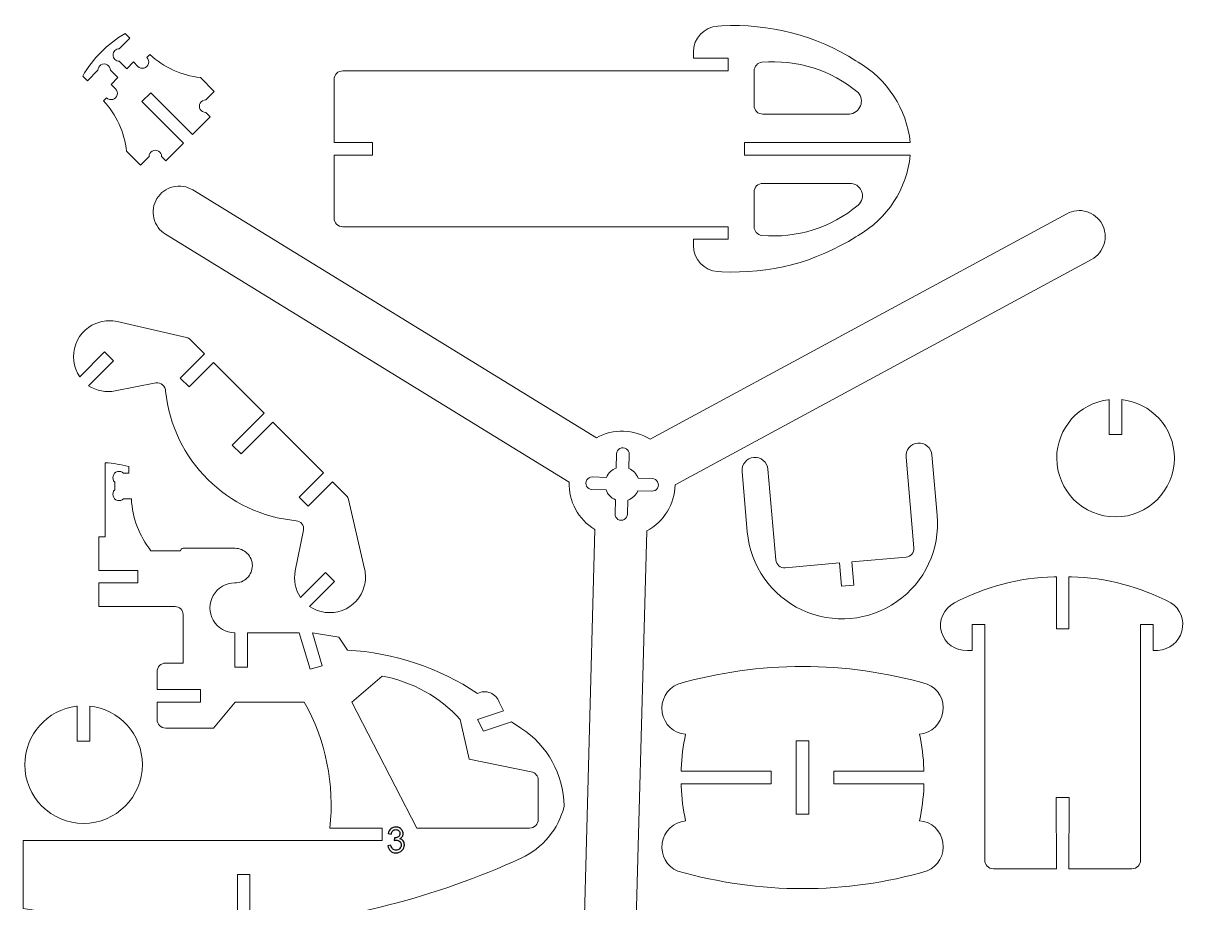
# Model space of a CAD drawing. Header units: centimetres. Extents: x -14 to 14, y -17.8 to 17.8.
# Drawn here: x -13.95 to 13.99, y -3.38 to 17.78 of the extents above; entities that cross this region are included whole.
import ezdxf

# ---------------------------------------------------------------- set-up
doc = ezdxf.new("R2010")
doc.units = ezdxf.units.CM
doc.header["$MEASUREMENT"] = 0
doc.layers.add('EXT', color=7, linetype='Continuous')
doc.layers.add('INT', color=7, linetype='Continuous')

msp = doc.modelspace()

# ---------------------------------------------------------------- linework, layer by layer
at = {"layer": 'EXT', "color": 250, "lineweight": 9}
for points, knots in [([(-6.47163, 14.61103), (-6.47163, 14.61103), (-6.47164, 13.09462), (-6.47164, 13.09462), (-6.47164, 13.09462), (-6.47157, 12.97942), (-6.37838, 12.88609), (-6.26318, 12.88617), (-6.26318, 12.88617), (-6.26318, 12.88617), (3.00672, 12.88616), (3.00672, 12.88616), (3.00672, 12.88616), (3.00672, 12.88616), (3.00671, 12.58376), (3.00671, 12.58376), (3.00671, 12.58376), (3.00671, 12.58376), (2.17292, 12.58376), (2.17292, 12.58376), (2.17292, 12.58376), (2.17292, 12.58376), (2.17292, 12.43455), (2.17292, 12.43455), (2.17292, 12.43455), (2.1731, 12.10283), (2.43142, 11.82895), (2.7626, 11.81022), (2.7626, 11.81022), (2.7626, 11.81022), (2.85505, 11.80493), (2.85505, 11.80493), (2.85505, 11.80493), (3.99298, 11.73998), (5.12194, 12.03391), (6.08349, 12.6459), (6.08349, 12.6459), (6.08349, 12.6459), (6.13349, 12.67772), (6.13349, 12.67772), (6.13349, 12.67772), (6.84142, 13.0804), (7.30999, 13.80058), (7.39056, 14.61103), (7.39056, 14.61103), (7.39056, 14.61103), (3.40052, 14.61103), (3.40052, 14.61103), (3.40052, 14.61103), (3.40052, 14.61103), (3.40052, 14.91343), (3.40052, 14.91343), (3.40052, 14.91343), (3.40052, 14.91343), (7.39097, 14.91343), (7.39097, 14.91343), (7.39097, 14.91343), (7.30454, 15.72199), (6.83771, 16.44016), (6.13349, 16.84675), (6.13349, 16.84675), (6.13349, 16.84675), (6.08348, 16.87856), (6.08348, 16.87856), (6.08348, 16.87856), (5.12186, 17.49042), (3.99297, 17.78463), (2.85506, 17.71953), (2.85506, 17.71953), (2.85506, 17.71953), (2.7626, 17.71424), (2.7626, 17.71424), (2.7626, 17.71424), (2.43144, 17.69514), (2.17274, 17.42163), (2.17292, 17.08992), (2.17292, 17.08992), (2.17292, 17.08992), (2.17291, 16.9407), (2.17291, 16.9407), (2.17291, 16.9407), (2.17291, 16.9407), (3.00672, 16.9407), (3.00672, 16.9407), (3.00672, 16.9407), (3.00672, 16.9407), (3.00671, 16.6383), (3.00671, 16.6383), (3.00671, 16.6383), (3.00671, 16.6383), (-6.26319, 16.6383), (-6.26319, 16.6383), (-6.26319, 16.6383), (-6.31851, 16.63826), (-6.37155, 16.61625), (-6.41065, 16.57711), (-6.41065, 16.57711), (-6.44974, 16.53797), (-6.47168, 16.48516), (-6.47164, 16.42984), (-6.47164, 16.42984), (-6.47164, 16.42984), (-6.47163, 14.91343), (-6.47163, 14.91343), (-6.47163, 14.91343), (-6.47163, 14.91343), (-5.55105, 14.91343), (-5.55105, 14.91343), (-5.55105, 14.91343), (-5.55105, 14.91343), (-5.55105, 14.61103), (-5.55105, 14.61103), (-5.55105, 14.61103), (-5.55105, 14.61103), (-6.47163, 14.61103), (-6.47163, 14.61103)], [0, 0, 0, 0, 0.03448276, 0.03448276, 0.03448276, 0.03448276, 0.06896552, 0.06896552, 0.06896552, 0.06896552, 0.10344828, 0.10344828, 0.10344828, 0.10344828, 0.13793103, 0.13793103, 0.13793103, 0.13793103, 0.17241379, 0.17241379, 0.17241379, 0.17241379, 0.20689655, 0.20689655, 0.20689655, 0.20689655, 0.24137931, 0.24137931, 0.24137931, 0.24137931, 0.27586207, 0.27586207, 0.27586207, 0.27586207, 0.31034483, 0.31034483, 0.31034483, 0.31034483, 0.34482759, 0.34482759, 0.34482759, 0.34482759, 0.37931034, 0.37931034, 0.37931034, 0.37931034, 0.4137931, 0.4137931, 0.4137931, 0.4137931, 0.44827586, 0.44827586, 0.44827586, 0.44827586, 0.48275862, 0.48275862, 0.48275862, 0.48275862, 0.51724138, 0.51724138, 0.51724138, 0.51724138, 0.55172414, 0.55172414, 0.55172414, 0.55172414, 0.5862069, 0.5862069, 0.5862069, 0.5862069, 0.62068966, 0.62068966, 0.62068966, 0.62068966, 0.65517241, 0.65517241, 0.65517241, 0.65517241, 0.68965517, 0.68965517, 0.68965517, 0.68965517, 0.72413793, 0.72413793, 0.72413793, 0.72413793, 0.75862069, 0.75862069, 0.75862069, 0.75862069, 0.79310345, 0.79310345, 0.79310345, 0.79310345, 0.82758621, 0.82758621, 0.82758621, 0.82758621, 0.86206897, 0.86206897, 0.86206897, 0.86206897, 0.89655172, 0.89655172, 0.89655172, 0.89655172, 0.93103448, 0.93103448, 0.93103448, 0.93103448, 0.96551724, 0.96551724, 0.96551724, 0.96551724, 1, 1, 1, 1]), ([(-11.13015, 14.37039), (-11.13015, 14.37039), (-10.9252, 14.57533), (-10.9252, 14.57533), (-10.9252, 14.57533), (-10.9252, 14.62935), (-10.89638, 14.67926), (-10.8496, 14.70627), (-10.8496, 14.70627), (-10.80282, 14.73328), (-10.74518, 14.73328), (-10.6984, 14.70627), (-10.6984, 14.70627), (-10.65162, 14.67926), (-10.6228, 14.62935), (-10.6228, 14.57533), (-10.6228, 14.57533), (-10.6228, 14.57533), (-10.51804, 14.47058), (-10.51804, 14.47058), (-10.51804, 14.47058), (-10.51804, 14.47058), (-10.09432, 14.89429), (-10.09432, 14.89429), (-10.09432, 14.89429), (-10.09432, 14.89429), (-11.09902, 15.89899), (-11.09902, 15.89899), (-11.09902, 15.89899), (-11.09902, 15.89899), (-10.88519, 16.11282), (-10.88519, 16.11282), (-10.88519, 16.11282), (-10.88519, 16.11282), (-9.8805, 15.10812), (-9.8805, 15.10812), (-9.8805, 15.10812), (-9.8805, 15.10812), (-9.45678, 15.53184), (-9.45678, 15.53184), (-9.45678, 15.53184), (-9.45678, 15.53184), (-9.56153, 15.63659), (-9.56153, 15.63659), (-9.56153, 15.63659), (-9.61556, 15.63659), (-9.66547, 15.66541), (-9.69248, 15.71219), (-9.69248, 15.71219), (-9.71949, 15.75898), (-9.71949, 15.81661), (-9.69248, 15.86339), (-9.69248, 15.86339), (-9.66547, 15.91018), (-9.61556, 15.93899), (-9.56153, 15.93899), (-9.56153, 15.93899), (-9.56153, 15.93899), (-9.35659, 16.14394), (-9.35659, 16.14394), (-9.35659, 16.14394), (-9.35659, 16.14394), (-9.69022, 16.47757), (-9.69022, 16.47757), (-9.69022, 16.47757), (-10.14337, 16.52986), (-10.56886, 16.72332), (-10.90626, 17.03032), (-10.90626, 17.03032), (-10.90626, 17.03032), (-10.97746, 16.95911), (-10.97746, 16.95911), (-10.97746, 16.95911), (-10.93926, 16.92091), (-10.92434, 16.86524), (-10.93832, 16.81306), (-10.93832, 16.81306), (-10.9523, 16.76088), (-10.99306, 16.72013), (-11.04524, 16.70615), (-11.04524, 16.70615), (-11.09742, 16.69216), (-11.15309, 16.70708), (-11.19129, 16.74528), (-11.19129, 16.74528), (-11.19129, 16.74528), (-11.2982, 16.8522), (-11.2982, 16.8522), (-11.2982, 16.8522), (-11.2982, 16.8522), (-11.46139, 16.68901), (-11.46139, 16.68901), (-11.46139, 16.68901), (-11.46139, 16.68901), (-11.63994, 16.86756), (-11.63994, 16.86756), (-11.63994, 16.86756), (-11.68001, 16.86753), (-11.71845, 16.88343), (-11.74681, 16.91174), (-11.74681, 16.91174), (-11.77516, 16.94007), (-11.79111, 16.97868), (-11.79114, 17.01876), (-11.79114, 17.01876), (-11.79116, 17.05883), (-11.77527, 17.09728), (-11.74694, 17.12563), (-11.74694, 17.12563), (-11.71862, 17.15399), (-11.68001, 17.16993), (-11.63994, 17.16996), (-11.63994, 17.16996), (-11.63994, 17.16996), (-11.38793, 17.42196), (-11.38793, 17.42196), (-11.38793, 17.42196), (-11.38793, 17.42196), (-11.50047, 17.5345), (-11.50047, 17.5345), (-11.50047, 17.5345), (-11.92374, 17.28913), (-12.27537, 16.93756), (-12.52071, 16.51427), (-12.52071, 16.51427), (-12.52071, 16.51427), (-12.40816, 16.40173), (-12.40816, 16.40173), (-12.40816, 16.40173), (-12.40816, 16.40173), (-12.15616, 16.65373), (-12.15616, 16.65373), (-12.15616, 16.65373), (-12.15616, 16.70774), (-12.12734, 16.75766), (-12.08056, 16.78467), (-12.08056, 16.78467), (-12.03378, 16.81168), (-11.97614, 16.81168), (-11.92936, 16.78467), (-11.92936, 16.78467), (-11.88258, 16.75766), (-11.85376, 16.70774), (-11.85376, 16.65373), (-11.85376, 16.65373), (-11.85376, 16.65373), (-11.67522, 16.47518), (-11.67522, 16.47518), (-11.67522, 16.47518), (-11.67522, 16.47518), (-11.8384, 16.312), (-11.8384, 16.312), (-11.8384, 16.312), (-11.8384, 16.312), (-11.73149, 16.20508), (-11.73149, 16.20508), (-11.73149, 16.20508), (-11.69329, 16.16688), (-11.67837, 16.11121), (-11.69235, 16.05903), (-11.69235, 16.05903), (-11.70633, 16.00686), (-11.74709, 15.9661), (-11.79927, 15.95212), (-11.79927, 15.95212), (-11.85144, 15.93814), (-11.90712, 15.95305), (-11.94531, 15.99125), (-11.94531, 15.99125), (-11.94531, 15.99125), (-12.01652, 15.92005), (-12.01652, 15.92005), (-12.01652, 15.92005), (-11.70949, 15.5827), (-11.51612, 15.15716), (-11.46378, 14.70402), (-11.46378, 14.70402), (-11.46378, 14.70402), (-11.13015, 14.37039), (-11.13015, 14.37039)], [0, 0, 0, 0, 0.02222222, 0.02222222, 0.02222222, 0.02222222, 0.04444444, 0.04444444, 0.04444444, 0.04444444, 0.06666667, 0.06666667, 0.06666667, 0.06666667, 0.08888889, 0.08888889, 0.08888889, 0.08888889, 0.11111111, 0.11111111, 0.11111111, 0.11111111, 0.13333333, 0.13333333, 0.13333333, 0.13333333, 0.15555556, 0.15555556, 0.15555556, 0.15555556, 0.17777778, 0.17777778, 0.17777778, 0.17777778, 0.2, 0.2, 0.2, 0.2, 0.22222222, 0.22222222, 0.22222222, 0.22222222, 0.24444444, 0.24444444, 0.24444444, 0.24444444, 0.26666667, 0.26666667, 0.26666667, 0.26666667, 0.28888889, 0.28888889, 0.28888889, 0.28888889, 0.31111111, 0.31111111, 0.31111111, 0.31111111, 0.33333333, 0.33333333, 0.33333333, 0.33333333, 0.35555556, 0.35555556, 0.35555556, 0.35555556, 0.37777778, 0.37777778, 0.37777778, 0.37777778, 0.4, 0.4, 0.4, 0.4, 0.42222222, 0.42222222, 0.42222222, 0.42222222, 0.44444444, 0.44444444, 0.44444444, 0.44444444, 0.46666667, 0.46666667, 0.46666667, 0.46666667, 0.48888889, 0.48888889, 0.48888889, 0.48888889, 0.51111111, 0.51111111, 0.51111111, 0.51111111, 0.53333333, 0.53333333, 0.53333333, 0.53333333, 0.55555556, 0.55555556, 0.55555556, 0.55555556, 0.57777778, 0.57777778, 0.57777778, 0.57777778, 0.6, 0.6, 0.6, 0.6, 0.62222222, 0.62222222, 0.62222222, 0.62222222, 0.64444444, 0.64444444, 0.64444444, 0.64444444, 0.66666667, 0.66666667, 0.66666667, 0.66666667, 0.68888889, 0.68888889, 0.68888889, 0.68888889, 0.71111111, 0.71111111, 0.71111111, 0.71111111, 0.73333333, 0.73333333, 0.73333333, 0.73333333, 0.75555556, 0.75555556, 0.75555556, 0.75555556, 0.77777778, 0.77777778, 0.77777778, 0.77777778, 0.8, 0.8, 0.8, 0.8, 0.82222222, 0.82222222, 0.82222222, 0.82222222, 0.84444444, 0.84444444, 0.84444444, 0.84444444, 0.86666667, 0.86666667, 0.86666667, 0.86666667, 0.88888889, 0.88888889, 0.88888889, 0.88888889, 0.91111111, 0.91111111, 0.91111111, 0.91111111, 0.93333333, 0.93333333, 0.93333333, 0.93333333, 0.95555556, 0.95555556, 0.95555556, 0.95555556, 0.97777778, 0.97777778, 0.97777778, 0.97777778, 1, 1, 1, 1]), ([(11.15606, 13.20116), (11.15606, 13.20116), (1.13423, 7.7719), (1.13423, 7.7719), (1.13423, 7.7719), (0.74097, 8.01883), (0.24498, 8.03247), (-0.16098, 7.80703), (-0.16098, 7.80703), (-0.16098, 7.80703), (-9.87376, 13.77156), (-9.87376, 13.77156), (-9.87376, 13.77156), (-10.01524, 13.85832), (-10.18538, 13.88532), (-10.34677, 13.84664), (-10.34677, 13.84664), (-10.50816, 13.80794), (-10.64715, 13.70739), (-10.73391, 13.56592), (-10.73391, 13.56592), (-10.82066, 13.42444), (-10.84767, 13.2543), (-10.80897, 13.09291), (-10.80897, 13.09291), (-10.77028, 12.93152), (-10.66974, 12.79253), (-10.52826, 12.70577), (-10.52826, 12.70577), (-10.52826, 12.70577), (-0.81547, 6.74124), (-0.81547, 6.74124), (-0.81547, 6.74124), (-0.83269, 6.2772), (-0.5965, 5.84085), (-0.19829, 5.60199), (-0.19829, 5.60199), (-0.19829, 5.60199), (-0.50733, -5.79179), (-0.50733, -5.79179), (-0.50733, -5.79179), (-0.51173, -5.95769), (-0.45004, -6.11855), (-0.33584, -6.23896), (-0.33584, -6.23896), (-0.22164, -6.35938), (-0.06506, -6.42948), (0.10083, -6.43387), (0.10083, -6.43387), (0.26673, -6.43827), (0.42758, -6.37658), (0.548, -6.26238), (0.548, -6.26238), (0.66842, -6.14818), (0.73851, -5.99161), (0.74291, -5.8257), (0.74291, -5.8257), (0.74291, -5.8257), (1.05196, 5.56808), (1.05196, 5.56808), (1.05196, 5.56808), (1.46243, 5.78518), (1.72223, 6.2079), (1.72998, 6.67219), (1.72998, 6.67219), (1.72998, 6.67219), (11.75181, 12.10145), (11.75181, 12.10145), (11.75181, 12.10145), (11.89769, 12.18059), (12.00614, 12.31444), (12.05333, 12.47356), (12.05333, 12.47356), (12.10051, 12.63266), (12.08294, 12.80331), (12.00379, 12.94918), (12.00379, 12.94918), (11.92465, 13.09505), (11.7908, 13.20351), (11.63169, 13.25069), (11.63169, 13.25069), (11.47257, 13.29788), (11.30193, 13.2803), (11.15606, 13.20116)], [0, 0, 0, 0, 0.04761905, 0.04761905, 0.04761905, 0.04761905, 0.0952381, 0.0952381, 0.0952381, 0.0952381, 0.14285714, 0.14285714, 0.14285714, 0.14285714, 0.19047619, 0.19047619, 0.19047619, 0.19047619, 0.23809524, 0.23809524, 0.23809524, 0.23809524, 0.28571429, 0.28571429, 0.28571429, 0.28571429, 0.33333333, 0.33333333, 0.33333333, 0.33333333, 0.38095238, 0.38095238, 0.38095238, 0.38095238, 0.42857143, 0.42857143, 0.42857143, 0.42857143, 0.47619048, 0.47619048, 0.47619048, 0.47619048, 0.52380952, 0.52380952, 0.52380952, 0.52380952, 0.57142857, 0.57142857, 0.57142857, 0.57142857, 0.61904762, 0.61904762, 0.61904762, 0.61904762, 0.66666667, 0.66666667, 0.66666667, 0.66666667, 0.71428571, 0.71428571, 0.71428571, 0.71428571, 0.76190476, 0.76190476, 0.76190476, 0.76190476, 0.80952381, 0.80952381, 0.80952381, 0.80952381, 0.85714286, 0.85714286, 0.85714286, 0.85714286, 0.9047619, 0.9047619, 0.9047619, 0.9047619, 0.95238095, 0.95238095, 0.95238095, 0.95238095, 1, 1, 1, 1]), ([(-11.69051, 10.60204), (-11.82826, 10.63364), (-11.97162, 10.6308), (-12.10801, 10.59374), (-12.10801, 10.59374), (-12.37704, 10.5203), (-12.59376, 10.321), (-12.68946, 10.05907), (-12.68946, 10.05907), (-12.78516, 9.79713), (-12.74916, 9.50684), (-12.59084, 9.27727), (-12.59084, 9.27727), (-12.59084, 9.27727), (-11.99325, 9.87488), (-11.99325, 9.87488), (-11.99325, 9.87488), (-11.99325, 9.87488), (-11.77942, 9.66104), (-11.77942, 9.66104), (-11.77942, 9.66104), (-11.77942, 9.66104), (-12.37974, 9.06072), (-12.37974, 9.06072), (-12.37974, 9.06072), (-12.19074, 8.93581), (-11.96025, 8.89052), (-11.73806, 8.93475), (-11.73806, 8.93475), (-11.73806, 8.93475), (-10.75708, 9.12993), (-10.75708, 9.12993), (-10.75708, 9.12993), (-10.69917, 9.13708), (-10.64096, 9.11927), (-10.59696, 9.08095), (-10.59696, 9.08095), (-10.55296, 9.04263), (-10.52732, 8.98708), (-10.52645, 8.92874), (-10.52645, 8.92874), (-10.35629, 7.27099), (-9.04054, 5.96526), (-7.38122, 5.81115), (-7.38122, 5.81115), (-7.32723, 5.8064), (-7.27782, 5.77893), (-7.24529, 5.73558), (-7.24529, 5.73558), (-7.21277, 5.69223), (-7.20026, 5.6368), (-7.2108, 5.58364), (-7.2108, 5.58364), (-7.2108, 5.58364), (-7.40598, 4.60267), (-7.40598, 4.60267), (-7.40598, 4.60267), (-7.45016, 4.38047), (-7.40496, 4.14997), (-7.28001, 3.961), (-7.28001, 3.961), (-7.28001, 3.961), (-6.67969, 4.56131), (-6.67969, 4.56131), (-6.67969, 4.56131), (-6.67969, 4.56131), (-6.46586, 4.34748), (-6.46586, 4.34748), (-6.46586, 4.34748), (-6.46586, 4.34748), (-7.06346, 3.74989), (-7.06346, 3.74989), (-7.06346, 3.74989), (-6.83349, 3.59214), (-6.54133, 3.55566), (-6.27964, 3.65201), (-6.27964, 3.65201), (-6.01794, 3.74836), (-5.81976, 3.96352), (-5.74698, 4.23272), (-5.74698, 4.23272), (-5.70994, 4.36911), (-5.70708, 4.51247), (-5.73869, 4.65022), (-5.73869, 4.65022), (-5.73869, 4.65022), (-6.12194, 6.32067), (-6.12194, 6.32067), (-6.12194, 6.32067), (-6.12996, 6.35565), (-6.14766, 6.38764), (-6.17304, 6.41302), (-6.17304, 6.41302), (-6.17304, 6.41302), (-6.50991, 6.74989), (-6.50991, 6.74989), (-6.50991, 6.74989), (-6.50991, 6.74989), (-7.09518, 6.16473), (-7.09518, 6.16473), (-7.09518, 6.16473), (-7.09518, 6.16473), (-7.30901, 6.37856), (-7.30901, 6.37856), (-7.30901, 6.37856), (-7.30901, 6.37856), (-6.72381, 6.96379), (-6.72381, 6.96379), (-6.72381, 6.96379), (-6.72381, 6.96379), (-7.94347, 8.18343), (-7.94347, 8.18343), (-7.94347, 8.18343), (-7.94347, 8.18343), (-8.70875, 7.41815), (-8.70875, 7.41815), (-8.70875, 7.41815), (-8.70875, 7.41815), (-8.92258, 7.63198), (-8.92258, 7.63198), (-8.92258, 7.63198), (-8.92258, 7.63198), (-8.1573, 8.39726), (-8.1573, 8.39726), (-8.1573, 8.39726), (-8.1573, 8.39726), (-9.37698, 9.61694), (-9.37698, 9.61694), (-9.37698, 9.61694), (-9.37698, 9.61694), (-9.96219, 9.03171), (-9.96219, 9.03171), (-9.96219, 9.03171), (-9.96219, 9.03171), (-10.17602, 9.24554), (-10.17602, 9.24554), (-10.17602, 9.24554), (-10.17602, 9.24554), (-9.59088, 9.83084), (-9.59088, 9.83084), (-9.59088, 9.83084), (-9.59088, 9.83084), (-9.92771, 10.16769), (-9.92771, 10.16769), (-9.92771, 10.16769), (-9.95309, 10.19306), (-9.98508, 10.21077), (-10.02005, 10.21879), (-10.02005, 10.21879), (-10.02005, 10.21879), (-11.69051, 10.60204), (-11.69051, 10.60204)], [0, 0, 0, 0, 0.02631579, 0.02631579, 0.02631579, 0.02631579, 0.05263158, 0.05263158, 0.05263158, 0.05263158, 0.07894737, 0.07894737, 0.07894737, 0.07894737, 0.10526316, 0.10526316, 0.10526316, 0.10526316, 0.13157895, 0.13157895, 0.13157895, 0.13157895, 0.15789474, 0.15789474, 0.15789474, 0.15789474, 0.18421053, 0.18421053, 0.18421053, 0.18421053, 0.21052632, 0.21052632, 0.21052632, 0.21052632, 0.23684211, 0.23684211, 0.23684211, 0.23684211, 0.26315789, 0.26315789, 0.26315789, 0.26315789, 0.28947368, 0.28947368, 0.28947368, 0.28947368, 0.31578947, 0.31578947, 0.31578947, 0.31578947, 0.34210526, 0.34210526, 0.34210526, 0.34210526, 0.36842105, 0.36842105, 0.36842105, 0.36842105, 0.39473684, 0.39473684, 0.39473684, 0.39473684, 0.42105263, 0.42105263, 0.42105263, 0.42105263, 0.44736842, 0.44736842, 0.44736842, 0.44736842, 0.47368421, 0.47368421, 0.47368421, 0.47368421, 0.5, 0.5, 0.5, 0.5, 0.52631579, 0.52631579, 0.52631579, 0.52631579, 0.55263158, 0.55263158, 0.55263158, 0.55263158, 0.57894737, 0.57894737, 0.57894737, 0.57894737, 0.60526316, 0.60526316, 0.60526316, 0.60526316, 0.63157895, 0.63157895, 0.63157895, 0.63157895, 0.65789474, 0.65789474, 0.65789474, 0.65789474, 0.68421053, 0.68421053, 0.68421053, 0.68421053, 0.71052632, 0.71052632, 0.71052632, 0.71052632, 0.73684211, 0.73684211, 0.73684211, 0.73684211, 0.76315789, 0.76315789, 0.76315789, 0.76315789, 0.78947368, 0.78947368, 0.78947368, 0.78947368, 0.81578947, 0.81578947, 0.81578947, 0.81578947, 0.84210526, 0.84210526, 0.84210526, 0.84210526, 0.86842105, 0.86842105, 0.86842105, 0.86842105, 0.89473684, 0.89473684, 0.89473684, 0.89473684, 0.92105263, 0.92105263, 0.92105263, 0.92105263, 0.94736842, 0.94736842, 0.94736842, 0.94736842, 0.97368421, 0.97368421, 0.97368421, 0.97368421, 1, 1, 1, 1]), ([(7.9105, 7.39539), (7.90322, 7.47805), (7.8634, 7.55443), (7.7998, 7.60773), (7.7998, 7.60773), (7.7362, 7.66103), (7.65443, 7.68692), (7.57177, 7.67963), (7.57177, 7.67963), (7.48911, 7.67235), (7.41273, 7.63253), (7.35943, 7.56893), (7.35943, 7.56893), (7.30614, 7.50533), (7.28025, 7.42356), (7.28753, 7.3409)], [0, 0, 0, 0, 0.25, 0.25, 0.25, 0.25, 0.5, 0.5, 0.5, 0.5, 0.75, 0.75, 0.75, 0.75, 1, 1, 1, 1]), ([(3.96501, 7.05019), (3.95772, 7.13286), (3.91791, 7.20924), (3.85431, 7.26254), (3.85431, 7.26254), (3.79071, 7.31583), (3.70894, 7.34172), (3.62628, 7.33444), (3.62628, 7.33444), (3.54362, 7.32716), (3.46724, 7.28733), (3.41394, 7.22373), (3.41394, 7.22373), (3.36064, 7.16014), (3.33476, 7.07836), (3.34204, 6.99571)], [0, 0, 0, 0, 0.25, 0.25, 0.25, 0.25, 0.5, 0.5, 0.5, 0.5, 0.75, 0.75, 0.75, 0.75, 1, 1, 1, 1]), ([(3.34204, 6.99571), (3.34204, 6.99571), (3.4692, 5.5421), (3.4692, 5.5421), (3.4692, 5.5421), (3.5406, 4.72602), (4.04195, 4.01002), (4.78439, 3.66382), (4.78439, 3.66382), (5.52684, 3.31761), (6.39759, 3.39379), (7.06863, 3.86366), (7.06863, 3.86366), (7.73968, 4.33353), (8.10908, 5.12571), (8.03769, 5.9418), (8.03769, 5.9418), (8.03769, 5.9418), (7.9105, 7.39539), (7.9105, 7.39539)], [0, 0, 0, 0, 0.2, 0.2, 0.2, 0.2, 0.4, 0.4, 0.4, 0.4, 0.6, 0.6, 0.6, 0.6, 0.8, 0.8, 0.8, 0.8, 1, 1, 1, 1]), ([(7.28753, 7.3409), (7.28753, 7.3409), (7.47829, 5.16049), (7.47829, 5.16049), (7.47829, 5.16049), (7.48314, 5.10545), (7.46593, 5.05074), (7.43044, 5.0084), (7.43044, 5.0084), (7.39495, 4.96605), (7.34384, 4.93951), (7.2888, 4.93466), (7.2888, 4.93466), (7.2888, 4.93466), (5.98582, 4.82066), (5.98582, 4.82066), (5.98582, 4.82066), (5.98582, 4.82066), (6.03477, 4.26111), (6.03477, 4.26111), (6.03477, 4.26111), (6.03477, 4.26111), (5.73352, 4.23474), (5.73352, 4.23474), (5.73352, 4.23474), (5.73352, 4.23474), (5.68457, 4.7943), (5.68457, 4.7943), (5.68457, 4.7943), (5.68457, 4.7943), (4.3816, 4.68031), (4.3816, 4.68031), (4.3816, 4.68031), (4.32656, 4.67546), (4.27185, 4.69267), (4.2295, 4.72816), (4.2295, 4.72816), (4.18715, 4.76365), (4.16062, 4.81477), (4.15577, 4.86981), (4.15577, 4.86981), (4.15577, 4.86981), (3.96499, 7.05022), (3.96499, 7.05022)], [0, 0, 0, 0, 0.09090909, 0.09090909, 0.09090909, 0.09090909, 0.18181818, 0.18181818, 0.18181818, 0.18181818, 0.27272727, 0.27272727, 0.27272727, 0.27272727, 0.36363636, 0.36363636, 0.36363636, 0.36363636, 0.45454545, 0.45454545, 0.45454545, 0.45454545, 0.54545455, 0.54545455, 0.54545455, 0.54545455, 0.63636364, 0.63636364, 0.63636364, 0.63636364, 0.72727273, 0.72727273, 0.72727273, 0.72727273, 0.81818182, 0.81818182, 0.81818182, 0.81818182, 0.90909091, 0.90909091, 0.90909091, 0.90909091, 1, 1, 1, 1]), ([(-13.95131, -3.52136), (-13.95131, -3.52136), (-13.17216, -3.64401), (-13.17216, -3.64401), (-13.17216, -3.64401), (-11.72558, -3.87173), (-10.26308, -3.98122), (-8.79872, -3.97139), (-8.79872, -3.97139), (-8.79872, -3.97139), (-8.79872, -2.70363), (-8.79872, -2.70363), (-8.79872, -2.70363), (-8.79872, -2.70363), (-8.49632, -2.70363), (-8.49632, -2.70363), (-8.49632, -2.70363), (-8.49632, -2.70363), (-8.49632, -3.97689), (-8.49632, -3.97689), (-8.49632, -3.97689), (-6.23761, -3.81798), (-4.02694, -3.25248), (-1.96949, -2.30703), (-1.96949, -2.30703), (-1.45315, -2.07037), (-1.07295, -1.61183), (-0.93641, -1.0605), (-0.93641, -1.0605), (-0.93641, -1.0605), (-0.93491, -1.05446), (-0.93491, -1.05446), (-0.93491, -1.05446), (-0.9503, -0.29483), (-1.34018, 0.40744), (-1.97716, 0.82161), (-1.97716, 0.82161), (-1.97716, 0.82161), (-2.20567, 0.97171), (-2.20567, 0.97171), (-2.20567, 0.97171), (-2.20567, 0.97171), (-2.87817, 0.74754), (-2.87817, 0.74754), (-2.87817, 0.74754), (-2.87817, 0.74754), (-3.01942, 1.03005), (-3.01942, 1.03005), (-3.01942, 1.03005), (-3.01942, 1.03005), (-2.39407, 1.2385), (-2.39407, 1.2385), (-2.39407, 1.2385), (-2.39407, 1.2385), (-2.49829, 1.44695), (-2.49829, 1.44695), (-2.49829, 1.44695), (-2.53487, 1.54782), (-2.61278, 1.62826), (-2.71244, 1.66803), (-2.71244, 1.66803), (-2.81209, 1.7078), (-2.92345, 1.70338), (-3.01942, 1.65541), (-3.01942, 1.65541), (-3.95096, 2.27411), (-5.02974, 2.63381), (-6.14619, 2.69766), (-6.14619, 2.69766), (-6.14619, 2.69766), (-6.35464, 3.01034), (-6.35464, 3.01034), (-6.35464, 3.01034), (-6.35464, 3.01034), (-6.99392, 3.11456), (-6.99392, 3.11456), (-6.99392, 3.11456), (-6.99392, 3.11456), (-6.75611, 2.32185), (-6.75611, 2.32185), (-6.75611, 2.32185), (-6.75611, 2.32185), (-7.04575, 2.23495), (-7.04575, 2.23495), (-7.04575, 2.23495), (-7.04575, 2.23495), (-7.30964, 3.11456), (-7.30964, 3.11456), (-7.30964, 3.11456), (-7.30964, 3.11456), (-8.55876, 3.11456), (-8.55876, 3.11456), (-8.55876, 3.11456), (-8.55876, 3.11456), (-8.55876, 2.28694), (-8.55876, 2.28694), (-8.55876, 2.28694), (-8.55876, 2.28694), (-8.86116, 2.28694), (-8.86116, 2.28694), (-8.86116, 2.28694), (-8.86116, 2.28694), (-8.86116, 3.11456), (-8.86116, 3.11456), (-8.86116, 3.11456), (-9.07527, 3.11456), (-9.27311, 3.22879), (-9.38017, 3.41422), (-9.38017, 3.41422), (-9.48723, 3.59965), (-9.48723, 3.8281), (-9.38017, 4.01353), (-9.38017, 4.01353), (-9.27311, 4.19896), (-9.07527, 4.31318), (-8.86116, 4.31318), (-8.86116, 4.31318), (-8.74964, 4.3119), (-8.64225, 4.35531), (-8.56296, 4.43374), (-8.56296, 4.43374), (-8.48368, 4.51216), (-8.43909, 4.61853), (-8.43916, 4.73006), (-8.43916, 4.73006), (-8.43923, 4.8407), (-8.48325, 4.94678), (-8.56153, 5.02496), (-8.56153, 5.02496), (-8.63982, 5.10315), (-8.74543, 5.14703), (-8.85607, 5.14696), (-8.85607, 5.14696), (-8.85607, 5.14696), (-10.10677, 5.14697), (-10.10677, 5.14697), (-10.10677, 5.14697), (-10.12258, 5.14696), (-10.13773, 5.14068), (-10.1489, 5.12949), (-10.1489, 5.12949), (-10.16007, 5.11831), (-10.16634, 5.10322), (-10.16633, 5.08742), (-10.16633, 5.08742), (-10.16633, 5.08742), (-10.87917, 5.08742), (-10.87917, 5.08742), (-10.87917, 5.08742), (-11.16263, 5.44482), (-11.32669, 5.88248), (-11.34819, 6.33813), (-11.34819, 6.33813), (-11.34819, 6.33813), (-11.53832, 6.33813), (-11.53832, 6.33813), (-11.53832, 6.33813), (-11.57651, 6.30008), (-11.6321, 6.28531), (-11.68415, 6.29937), (-11.68415, 6.29937), (-11.7362, 6.31343), (-11.77679, 6.35418), (-11.79064, 6.40628), (-11.79064, 6.40628), (-11.80448, 6.45839), (-11.78948, 6.51391), (-11.75129, 6.55196), (-11.75129, 6.55196), (-11.75129, 6.55196), (-11.75129, 6.74183), (-11.75129, 6.74183), (-11.75129, 6.74183), (-11.78948, 6.77987), (-11.80448, 6.83541), (-11.79064, 6.88751), (-11.79064, 6.88751), (-11.77679, 6.93961), (-11.7362, 6.98037), (-11.68415, 6.99442), (-11.68415, 6.99442), (-11.6321, 7.00848), (-11.57651, 6.9937), (-11.53832, 6.95566), (-11.53832, 6.95566), (-11.53832, 6.95566), (-11.41186, 6.95566), (-11.41186, 6.95566), (-11.41186, 6.95566), (-11.41186, 6.95566), (-11.41186, 7.11482), (-11.41186, 7.11482), (-11.41186, 7.11482), (-11.59825, 7.16512), (-11.78931, 7.19605), (-11.98207, 7.20713), (-11.98207, 7.20713), (-11.98207, 7.20713), (-11.98207, 5.41982), (-11.98207, 5.41982), (-11.98207, 5.41982), (-11.98207, 5.41982), (-12.13327, 5.41982), (-12.13327, 5.41982), (-12.13327, 5.41982), (-12.13327, 5.41982), (-12.13327, 4.61559), (-12.13327, 4.61559), (-12.13327, 4.61559), (-12.13327, 4.61559), (-11.19185, 4.61559), (-11.19185, 4.61559), (-11.19185, 4.61559), (-11.19185, 4.61559), (-11.19185, 4.31319), (-11.19185, 4.31319), (-11.19185, 4.31319), (-11.19185, 4.31319), (-12.13327, 4.31319), (-12.13327, 4.31319), (-12.13327, 4.31319), (-12.13327, 4.31319), (-12.13327, 3.74491), (-12.13327, 3.74491), (-12.13327, 3.74491), (-12.13327, 3.74491), (-10.29776, 3.74491), (-10.29776, 3.74491), (-10.29776, 3.74491), (-10.24714, 3.74494), (-10.19858, 3.72486), (-10.16277, 3.68909), (-10.16277, 3.68909), (-10.12695, 3.65332), (-10.10681, 3.60454), (-10.10678, 3.55392), (-10.10678, 3.55392), (-10.10678, 3.55392), (-10.10677, 2.38499), (-10.10677, 2.38499), (-10.10677, 2.38499), (-10.10677, 2.38499), (-10.52367, 2.38499), (-10.52367, 2.38499), (-10.52367, 2.38499), (-10.57899, 2.38496), (-10.63203, 2.36295), (-10.67112, 2.32381), (-10.67112, 2.32381), (-10.71021, 2.28467), (-10.73216, 2.23187), (-10.73212, 2.17655), (-10.73212, 2.17655), (-10.73212, 2.17655), (-10.73213, 1.74936), (-10.73213, 1.74936), (-10.73213, 1.74936), (-10.73213, 1.74936), (-9.68987, 1.74936), (-9.68987, 1.74936), (-9.68987, 1.74936), (-9.68987, 1.74936), (-9.68986, 1.44696), (-9.68986, 1.44696), (-9.68986, 1.44696), (-9.68986, 1.44696), (-10.73214, 1.44696), (-10.73214, 1.44696), (-10.73214, 1.44696), (-10.73214, 1.44696), (-10.73213, 1.03004), (-10.73213, 1.03004), (-10.73213, 1.03004), (-10.73205, 0.91485), (-10.63888, 0.82152), (-10.52368, 0.82159), (-10.52368, 0.82159), (-10.52368, 0.82159), (-9.37718, 0.8216), (-9.37718, 0.8216), (-9.37718, 0.8216), (-9.37718, 0.8216), (-8.85607, 1.44696), (-8.85607, 1.44696), (-8.85607, 1.44696), (-8.85607, 1.44696), (-7.18845, 1.44695), (-7.18845, 1.44695), (-7.18845, 1.44695), (-6.67107, 0.52556), (-6.45641, -0.53578), (-6.57468, -1.58586), (-6.57468, -1.58586), (-6.57468, -1.58586), (-5.31239, -1.58585), (-5.31239, -1.58585), (-5.31239, -1.58585), (-5.31239, -1.58585), (-5.31239, -1.88825), (-5.31239, -1.88825), (-5.31239, -1.88825), (-5.31239, -1.88825), (-13.95131, -1.88826), (-13.95131, -1.88826), (-13.95131, -1.88826), (-13.95131, -1.88826), (-13.95131, -3.52136), (-13.95131, -3.52136)], [0, 0, 0, 0, 0.01298701, 0.01298701, 0.01298701, 0.01298701, 0.02597403, 0.02597403, 0.02597403, 0.02597403, 0.03896104, 0.03896104, 0.03896104, 0.03896104, 0.05194805, 0.05194805, 0.05194805, 0.05194805, 0.06493506, 0.06493506, 0.06493506, 0.06493506, 0.07792208, 0.07792208, 0.07792208, 0.07792208, 0.09090909, 0.09090909, 0.09090909, 0.09090909, 0.1038961, 0.1038961, 0.1038961, 0.1038961, 0.11688312, 0.11688312, 0.11688312, 0.11688312, 0.12987013, 0.12987013, 0.12987013, 0.12987013, 0.14285714, 0.14285714, 0.14285714, 0.14285714, 0.15584416, 0.15584416, 0.15584416, 0.15584416, 0.16883117, 0.16883117, 0.16883117, 0.16883117, 0.18181818, 0.18181818, 0.18181818, 0.18181818, 0.19480519, 0.19480519, 0.19480519, 0.19480519, 0.20779221, 0.20779221, 0.20779221, 0.20779221, 0.22077922, 0.22077922, 0.22077922, 0.22077922, 0.23376623, 0.23376623, 0.23376623, 0.23376623, 0.24675325, 0.24675325, 0.24675325, 0.24675325, 0.25974026, 0.25974026, 0.25974026, 0.25974026, 0.27272727, 0.27272727, 0.27272727, 0.27272727, 0.28571429, 0.28571429, 0.28571429, 0.28571429, 0.2987013, 0.2987013, 0.2987013, 0.2987013, 0.31168831, 0.31168831, 0.31168831, 0.31168831, 0.32467532, 0.32467532, 0.32467532, 0.32467532, 0.33766234, 0.33766234, 0.33766234, 0.33766234, 0.35064935, 0.35064935, 0.35064935, 0.35064935, 0.36363636, 0.36363636, 0.36363636, 0.36363636, 0.37662338, 0.37662338, 0.37662338, 0.37662338, 0.38961039, 0.38961039, 0.38961039, 0.38961039, 0.4025974, 0.4025974, 0.4025974, 0.4025974, 0.41558442, 0.41558442, 0.41558442, 0.41558442, 0.42857143, 0.42857143, 0.42857143, 0.42857143, 0.44155844, 0.44155844, 0.44155844, 0.44155844, 0.45454545, 0.45454545, 0.45454545, 0.45454545, 0.46753247, 0.46753247, 0.46753247, 0.46753247, 0.48051948, 0.48051948, 0.48051948, 0.48051948, 0.49350649, 0.49350649, 0.49350649, 0.49350649, 0.50649351, 0.50649351, 0.50649351, 0.50649351, 0.51948052, 0.51948052, 0.51948052, 0.51948052, 0.53246753, 0.53246753, 0.53246753, 0.53246753, 0.54545455, 0.54545455, 0.54545455, 0.54545455, 0.55844156, 0.55844156, 0.55844156, 0.55844156, 0.57142857, 0.57142857, 0.57142857, 0.57142857, 0.58441558, 0.58441558, 0.58441558, 0.58441558, 0.5974026, 0.5974026, 0.5974026, 0.5974026, 0.61038961, 0.61038961, 0.61038961, 0.61038961, 0.62337662, 0.62337662, 0.62337662, 0.62337662, 0.63636364, 0.63636364, 0.63636364, 0.63636364, 0.64935065, 0.64935065, 0.64935065, 0.64935065, 0.66233766, 0.66233766, 0.66233766, 0.66233766, 0.67532468, 0.67532468, 0.67532468, 0.67532468, 0.68831169, 0.68831169, 0.68831169, 0.68831169, 0.7012987, 0.7012987, 0.7012987, 0.7012987, 0.71428571, 0.71428571, 0.71428571, 0.71428571, 0.72727273, 0.72727273, 0.72727273, 0.72727273, 0.74025974, 0.74025974, 0.74025974, 0.74025974, 0.75324675, 0.75324675, 0.75324675, 0.75324675, 0.76623377, 0.76623377, 0.76623377, 0.76623377, 0.77922078, 0.77922078, 0.77922078, 0.77922078, 0.79220779, 0.79220779, 0.79220779, 0.79220779, 0.80519481, 0.80519481, 0.80519481, 0.80519481, 0.81818182, 0.81818182, 0.81818182, 0.81818182, 0.83116883, 0.83116883, 0.83116883, 0.83116883, 0.84415584, 0.84415584, 0.84415584, 0.84415584, 0.85714286, 0.85714286, 0.85714286, 0.85714286, 0.87012987, 0.87012987, 0.87012987, 0.87012987, 0.88311688, 0.88311688, 0.88311688, 0.88311688, 0.8961039, 0.8961039, 0.8961039, 0.8961039, 0.90909091, 0.90909091, 0.90909091, 0.90909091, 0.92207792, 0.92207792, 0.92207792, 0.92207792, 0.93506494, 0.93506494, 0.93506494, 0.93506494, 0.94805195, 0.94805195, 0.94805195, 0.94805195, 0.96103896, 0.96103896, 0.96103896, 0.96103896, 0.97402597, 0.97402597, 0.97402597, 0.97402597, 0.98701299, 0.98701299, 0.98701299, 0.98701299, 1, 1, 1, 1]), ([(8.45125, 3.83813), (9.19285, 4.22456), (10.01258, 4.43835), (10.84844, 4.46348), (10.84844, 4.46348), (10.84844, 4.46348), (10.90569, 4.46348), (10.90569, 4.46348), (10.90569, 4.46348), (10.90569, 4.46348), (10.90569, 3.21277), (10.90569, 3.21277), (10.90569, 3.21277), (10.90569, 3.21277), (11.20809, 3.21278), (11.20809, 3.21278), (11.20809, 3.21278), (11.20809, 3.21278), (11.20809, 4.46348), (11.20809, 4.46348), (11.20809, 4.46348), (11.20809, 4.46348), (11.26534, 4.46348), (11.26534, 4.46348), (11.26534, 4.46348), (12.10131, 4.43911), (12.92116, 4.22517), (13.66253, 3.83812), (13.66253, 3.83812), (13.88852, 3.69089), (13.99436, 3.41515), (13.92494, 3.15452), (13.92494, 3.15452), (13.85552, 2.89389), (13.61914, 2.70696), (13.34986, 2.69165), (13.34986, 2.69165), (13.34986, 2.69165), (13.23535, 2.69166), (13.23535, 2.69166), (13.23535, 2.69166), (13.23535, 2.69166), (13.23535, 3.317), (13.23535, 3.317), (13.23535, 3.317), (13.23535, 3.317), (12.93295, 3.317), (12.93295, 3.317), (12.93295, 3.317), (12.93295, 3.317), (12.93294, -2.35739), (12.93294, -2.35739), (12.93294, -2.35739), (12.93302, -2.47245), (12.83954, -2.56577), (12.72449, -2.56584), (12.72449, -2.56584), (12.72449, -2.56584), (11.20809, -2.56584), (11.20809, -2.56584), (11.20809, -2.56584), (11.20809, -2.56584), (11.21066, -0.85202), (11.21066, -0.85202), (11.21066, -0.85202), (11.21066, -0.85202), (10.90312, -0.85203), (10.90312, -0.85203), (10.90312, -0.85203), (10.90312, -0.85203), (10.90569, -2.56584), (10.90569, -2.56584), (10.90569, -2.56584), (10.90569, -2.56584), (9.38927, -2.56584), (9.38927, -2.56584), (9.38927, -2.56584), (9.27422, -2.56591), (9.1809, -2.47244), (9.18082, -2.35739), (9.18082, -2.35739), (9.18082, -2.35739), (9.18082, 3.317), (9.18082, 3.317), (9.18082, 3.317), (9.18082, 3.317), (8.87842, 3.317), (8.87842, 3.317), (8.87842, 3.317), (8.87842, 3.317), (8.87842, 2.69166), (8.87842, 2.69166), (8.87842, 2.69166), (8.87842, 2.69166), (8.76393, 2.69165), (8.76393, 2.69165), (8.76393, 2.69165), (8.47899, 2.672), (8.21903, 2.85399), (8.13997, 3.12844), (8.13997, 3.12844), (8.06091, 3.40288), (8.19953, 3.7032), (8.45125, 3.83813)], [0, 0, 0, 0, 0.03846154, 0.03846154, 0.03846154, 0.03846154, 0.07692308, 0.07692308, 0.07692308, 0.07692308, 0.11538462, 0.11538462, 0.11538462, 0.11538462, 0.15384615, 0.15384615, 0.15384615, 0.15384615, 0.19230769, 0.19230769, 0.19230769, 0.19230769, 0.23076923, 0.23076923, 0.23076923, 0.23076923, 0.26923077, 0.26923077, 0.26923077, 0.26923077, 0.30769231, 0.30769231, 0.30769231, 0.30769231, 0.34615385, 0.34615385, 0.34615385, 0.34615385, 0.38461538, 0.38461538, 0.38461538, 0.38461538, 0.42307692, 0.42307692, 0.42307692, 0.42307692, 0.46153846, 0.46153846, 0.46153846, 0.46153846, 0.5, 0.5, 0.5, 0.5, 0.53846154, 0.53846154, 0.53846154, 0.53846154, 0.57692308, 0.57692308, 0.57692308, 0.57692308, 0.61538462, 0.61538462, 0.61538462, 0.61538462, 0.65384615, 0.65384615, 0.65384615, 0.65384615, 0.69230769, 0.69230769, 0.69230769, 0.69230769, 0.73076923, 0.73076923, 0.73076923, 0.73076923, 0.76923077, 0.76923077, 0.76923077, 0.76923077, 0.80769231, 0.80769231, 0.80769231, 0.80769231, 0.84615385, 0.84615385, 0.84615385, 0.84615385, 0.88461538, 0.88461538, 0.88461538, 0.88461538, 0.92307692, 0.92307692, 0.92307692, 0.92307692, 0.96153846, 0.96153846, 0.96153846, 0.96153846, 1, 1, 1, 1]), ([(7.7171, -0.16123), (7.70784, 0.11936), (7.67292, 0.39846), (7.61278, 0.67268), (7.61278, 0.67268), (7.9027, 0.70005), (8.13595, 0.92279), (8.17666, 1.21113), (8.17666, 1.21113), (8.21738, 1.49948), (8.0675, 1.77297), (7.79649, 1.87953), (7.79649, 1.87953), (5.83742, 2.44504), (3.75941, 2.44498), (1.80054, 1.87876), (1.80054, 1.87876), (1.53192, 1.7663), (1.37559, 1.48421), (1.4226, 1.19682), (1.4226, 1.19682), (1.46962, 0.90944), (1.69413, 0.693), (1.98458, 0.67199), (1.98458, 0.67199), (1.92445, 0.39779), (1.8896, 0.11871), (1.88046, -0.16185), (1.88046, -0.16185), (1.88046, -0.16185), (1.88048, -0.21845), (1.88048, -0.21845), (1.88048, -0.21845), (1.88048, -0.21845), (4.04313, -0.21843), (4.04313, -0.21843), (4.04313, -0.21843), (4.04313, -0.21843), (4.04318, -0.52083), (4.04318, -0.52083), (4.04318, -0.52083), (4.04318, -0.52083), (1.88051, -0.52085), (1.88051, -0.52085), (1.88051, -0.52085), (1.88051, -0.52085), (1.88052, -0.57872), (1.88052, -0.57872), (1.88052, -0.57872), (1.88979, -0.85927), (1.92471, -1.13834), (1.98485, -1.41252), (1.98485, -1.41252), (1.69493, -1.43988), (1.46167, -1.66262), (1.42097, -1.95096), (1.42097, -1.95096), (1.38026, -2.2393), (1.53011, -2.51279), (1.80113, -2.61934), (1.80113, -2.61934), (3.76019, -3.18486), (5.83821, -3.18479), (7.79707, -2.61857), (7.79707, -2.61857), (8.06568, -2.50611), (8.22202, -2.22402), (8.17501, -1.93664), (8.17501, -1.93664), (8.12799, -1.64925), (7.90348, -1.43281), (7.61304, -1.4118), (7.61304, -1.4118), (7.67316, -1.13762), (7.70801, -0.85856), (7.71714, -0.578), (7.71714, -0.578), (7.71714, -0.578), (7.71716, -0.52085), (7.71716, -0.52085), (7.71716, -0.52085), (7.71716, -0.52085), (5.55445, -0.52087), (5.55445, -0.52087), (5.55445, -0.52087), (5.55445, -0.52087), (5.55441, -0.21847), (5.55441, -0.21847), (5.55441, -0.21847), (5.55441, -0.21847), (7.7171, -0.21845), (7.7171, -0.21845), (7.7171, -0.21845), (7.7171, -0.21845), (7.7171, -0.16123), (7.7171, -0.16123)], [0, 0, 0, 0, 0.04166667, 0.04166667, 0.04166667, 0.04166667, 0.08333333, 0.08333333, 0.08333333, 0.08333333, 0.125, 0.125, 0.125, 0.125, 0.16666667, 0.16666667, 0.16666667, 0.16666667, 0.20833333, 0.20833333, 0.20833333, 0.20833333, 0.25, 0.25, 0.25, 0.25, 0.29166667, 0.29166667, 0.29166667, 0.29166667, 0.33333333, 0.33333333, 0.33333333, 0.33333333, 0.375, 0.375, 0.375, 0.375, 0.41666667, 0.41666667, 0.41666667, 0.41666667, 0.45833333, 0.45833333, 0.45833333, 0.45833333, 0.5, 0.5, 0.5, 0.5, 0.54166667, 0.54166667, 0.54166667, 0.54166667, 0.58333333, 0.58333333, 0.58333333, 0.58333333, 0.625, 0.625, 0.625, 0.625, 0.66666667, 0.66666667, 0.66666667, 0.66666667, 0.70833333, 0.70833333, 0.70833333, 0.70833333, 0.75, 0.75, 0.75, 0.75, 0.79166667, 0.79166667, 0.79166667, 0.79166667, 0.83333333, 0.83333333, 0.83333333, 0.83333333, 0.875, 0.875, 0.875, 0.875, 0.91666667, 0.91666667, 0.91666667, 0.91666667, 0.95833333, 0.95833333, 0.95833333, 0.95833333, 1, 1, 1, 1]), ([(4.94986, 0.51304), (4.94986, 0.51304), (4.64746, 0.51299), (4.64746, 0.51299), (4.64746, 0.51299), (4.64746, 0.51299), (4.64773, -1.25294), (4.64773, -1.25294), (4.64773, -1.25294), (4.64773, -1.25294), (4.95013, -1.25289), (4.95013, -1.25289), (4.95013, -1.25289), (4.95013, -1.25289), (4.94986, 0.51304), (4.94986, 0.51304)], [0, 0, 0, 0, 0.25, 0.25, 0.25, 0.25, 0.5, 0.5, 0.5, 0.5, 0.75, 0.75, 0.75, 0.75, 1, 1, 1, 1])]:
    msp.add_open_spline(points, degree=3, knots=knots, dxfattribs=at)
at = {"layer": 'EXT', "color": 250, "lineweight": 20}
for points, knots in [([(12.46866, 8.72639), (13.18445, 8.6562), (13.74395, 8.05238), (13.74395, 7.31817), (13.74395, 7.31817), (13.74395, 6.5368), (13.11028, 5.90313), (12.32891, 5.90313), (12.32891, 5.90313), (11.54754, 5.90313), (10.91387, 6.5368), (10.91387, 7.31817), (10.91387, 7.31817), (10.91387, 8.04161), (11.45707, 8.63845), (12.15774, 8.72296), (12.15774, 8.72296), (12.1607, 8.72331), (12.17286, 8.72606), (12.17582, 8.7264)], [0, 0, 0, 0, 0.2, 0.2, 0.2, 0.2, 0.4, 0.4, 0.4, 0.4, 0.6, 0.6, 0.6, 0.6, 0.8, 0.8, 0.8, 0.8, 1, 1, 1, 1]), ([(12.48199, 8.7264), (12.48199, 8.7264), (12.48199, 7.88638), (12.48199, 7.88638), (12.48199, 7.88638), (12.48199, 7.88638), (12.17582, 7.88638), (12.17582, 7.88638), (12.17582, 7.88638), (12.17582, 7.88638), (12.17582, 8.7264), (12.17582, 8.7264)], [0, 0, 0, 0, 0.33333333, 0.33333333, 0.33333333, 0.33333333, 0.66666667, 0.66666667, 0.66666667, 0.66666667, 1, 1, 1, 1]), ([(-12.35977, 1.34926), (-11.64398, 1.27907), (-11.08448, 0.67525), (-11.08448, -0.05896), (-11.08448, -0.05896), (-11.08448, -0.84033), (-11.71815, -1.474), (-12.49952, -1.474), (-12.49952, -1.474), (-13.28089, -1.474), (-13.91456, -0.84033), (-13.91456, -0.05896), (-13.91456, -0.05896), (-13.91456, 0.66448), (-13.37136, 1.26132), (-12.67069, 1.34583), (-12.67069, 1.34583), (-12.66773, 1.34618), (-12.65557, 1.34893), (-12.65261, 1.34927)], [0, 0, 0, 0, 0.2, 0.2, 0.2, 0.2, 0.4, 0.4, 0.4, 0.4, 0.6, 0.6, 0.6, 0.6, 0.8, 0.8, 0.8, 0.8, 1, 1, 1, 1]), ([(-12.34644, 1.34927), (-12.34644, 1.34927), (-12.34644, 0.50925), (-12.34644, 0.50925), (-12.34644, 0.50925), (-12.34644, 0.50925), (-12.65261, 0.50925), (-12.65261, 0.50925), (-12.65261, 0.50925), (-12.65261, 0.50925), (-12.65261, 1.34927), (-12.65261, 1.34927)], [0, 0, 0, 0, 0.33333333, 0.33333333, 0.33333333, 0.33333333, 0.66666667, 0.66666667, 0.66666667, 0.66666667, 1, 1, 1, 1])]:
    msp.add_open_spline(points, degree=3, knots=knots, dxfattribs=at)
at = {"layer": 'EXT', "color": 250}
msp.add_open_spline([(-5.17749, -2.01091), (-5.17749, -2.01091), (-5.10312, -2.00103), (-5.10312, -2.00103), (-5.10312, -2.00103), (-5.09452, -2.04322), (-5.07998, -2.07356), (-5.05952, -2.09219), (-5.05952, -2.09219), (-5.03892, -2.11082), (-5.01394, -2.12013), (-4.98445, -2.12013), (-4.98445, -2.12013), (-4.94945, -2.12013), (-4.91982, -2.10799), (-4.89569, -2.08372), (-4.89569, -2.08372), (-4.8717, -2.05945), (-4.85957, -2.02939), (-4.85957, -1.99355), (-4.85957, -1.99355), (-4.85957, -1.9594), (-4.87071, -1.93118), (-4.89301, -1.90903), (-4.89301, -1.90903), (-4.91545, -1.88687), (-4.94381, -1.87572), (-4.97824, -1.87572), (-4.97824, -1.87572), (-4.99235, -1.87572), (-5.00985, -1.87855), (-5.03073, -1.88405), (-5.03073, -1.88405), (-5.03073, -1.88405), (-5.02241, -1.81872), (-5.02241, -1.81872), (-5.02241, -1.81872), (-5.01747, -1.81928), (-5.01352, -1.81956), (-5.01041, -1.81956), (-5.01041, -1.81956), (-4.9788, -1.81956), (-4.9503, -1.81124), (-4.9249, -1.79473), (-4.9249, -1.79473), (-4.8995, -1.77822), (-4.8868, -1.75268), (-4.8868, -1.71824), (-4.8868, -1.71824), (-4.8868, -1.69101), (-4.89611, -1.66829), (-4.9146, -1.65051), (-4.9146, -1.65051), (-4.93308, -1.63259), (-4.95693, -1.62356), (-4.98614, -1.62356), (-4.98614, -1.62356), (-5.01507, -1.62356), (-5.0392, -1.63273), (-5.05839, -1.65079), (-5.05839, -1.65079), (-5.07772, -1.669), (-5.09014, -1.69637), (-5.09565, -1.73278), (-5.09565, -1.73278), (-5.09565, -1.73278), (-5.17001, -1.71951), (-5.17001, -1.71951), (-5.17001, -1.71951), (-5.16098, -1.66956), (-5.14024, -1.6309), (-5.10806, -1.60352), (-5.10806, -1.60352), (-5.07575, -1.57614), (-5.03567, -1.56232), (-4.98769, -1.56232), (-4.98769, -1.56232), (-4.95467, -1.56232), (-4.92419, -1.56951), (-4.8964, -1.58362), (-4.8964, -1.58362), (-4.8686, -1.59788), (-4.84729, -1.61721), (-4.83247, -1.64176), (-4.83247, -1.64176), (-4.8178, -1.66631), (-4.81032, -1.69228), (-4.81032, -1.71994), (-4.81032, -1.71994), (-4.81032, -1.74604), (-4.81737, -1.76989), (-4.83148, -1.79148), (-4.83148, -1.79148), (-4.8456, -1.81293), (-4.86634, -1.83), (-4.89386, -1.8427), (-4.89386, -1.8427), (-4.85801, -1.85089), (-4.83021, -1.8681), (-4.81032, -1.89421), (-4.81032, -1.89421), (-4.79056, -1.92017), (-4.78068, -1.95277), (-4.78068, -1.99186), (-4.78068, -1.99186), (-4.78068, -2.04478), (-4.79988, -2.08965), (-4.83854, -2.12648), (-4.83854, -2.12648), (-4.87706, -2.16331), (-4.92589, -2.18165), (-4.98487, -2.18165), (-4.98487, -2.18165), (-5.03807, -2.18165), (-5.08224, -2.16585), (-5.11738, -2.1341), (-5.11738, -2.1341), (-5.15251, -2.10249), (-5.17255, -2.06143), (-5.17749, -2.01091)], degree=3, knots=[0, 0, 0, 0, 0.03333333, 0.03333333, 0.03333333, 0.03333333, 0.06666667, 0.06666667, 0.06666667, 0.06666667, 0.1, 0.1, 0.1, 0.1, 0.13333333, 0.13333333, 0.13333333, 0.13333333, 0.16666667, 0.16666667, 0.16666667, 0.16666667, 0.2, 0.2, 0.2, 0.2, 0.23333333, 0.23333333, 0.23333333, 0.23333333, 0.26666667, 0.26666667, 0.26666667, 0.26666667, 0.3, 0.3, 0.3, 0.3, 0.33333333, 0.33333333, 0.33333333, 0.33333333, 0.36666667, 0.36666667, 0.36666667, 0.36666667, 0.4, 0.4, 0.4, 0.4, 0.43333333, 0.43333333, 0.43333333, 0.43333333, 0.46666667, 0.46666667, 0.46666667, 0.46666667, 0.5, 0.5, 0.5, 0.5, 0.53333333, 0.53333333, 0.53333333, 0.53333333, 0.56666667, 0.56666667, 0.56666667, 0.56666667, 0.6, 0.6, 0.6, 0.6, 0.63333333, 0.63333333, 0.63333333, 0.63333333, 0.66666667, 0.66666667, 0.66666667, 0.66666667, 0.7, 0.7, 0.7, 0.7, 0.73333333, 0.73333333, 0.73333333, 0.73333333, 0.76666667, 0.76666667, 0.76666667, 0.76666667, 0.8, 0.8, 0.8, 0.8, 0.83333333, 0.83333333, 0.83333333, 0.83333333, 0.86666667, 0.86666667, 0.86666667, 0.86666667, 0.9, 0.9, 0.9, 0.9, 0.93333333, 0.93333333, 0.93333333, 0.93333333, 0.96666667, 0.96666667, 0.96666667, 0.96666667, 1, 1, 1, 1], dxfattribs=at)
at = {"layer": 'INT', "color": 250, "lineweight": 9}
for points, knots in [([(3.84051, 15.59605), (3.84051, 15.59605), (5.92504, 15.59603), (5.92504, 15.59603), (5.92504, 15.59603), (6.04405, 15.60543), (6.14735, 15.68167), (6.1914, 15.79262), (6.1914, 15.79262), (6.23544, 15.90358), (6.21365, 16.0287), (6.13349, 16.11716), (6.13349, 16.11716), (5.4894, 16.65567), (4.65905, 16.91747), (3.82261, 16.84525), (3.82261, 16.84525), (3.71477, 16.8359), (3.63201, 16.74582), (3.63206, 16.63757), (3.63206, 16.63757), (3.63206, 16.63757), (3.63208, 15.80449), (3.63208, 15.80449), (3.63208, 15.80449), (3.63211, 15.74917), (3.65412, 15.69613), (3.69326, 15.65704), (3.69326, 15.65704), (3.73239, 15.61795), (3.7852, 15.59601), (3.84051, 15.59605)], [0, 0, 0, 0, 0.125, 0.125, 0.125, 0.125, 0.25, 0.25, 0.25, 0.25, 0.375, 0.375, 0.375, 0.375, 0.5, 0.5, 0.5, 0.5, 0.625, 0.625, 0.625, 0.625, 0.75, 0.75, 0.75, 0.75, 0.875, 0.875, 0.875, 0.875, 1, 1, 1, 1]), ([(3.82135, 12.67943), (4.65873, 12.60215), (5.49151, 12.86413), (6.13349, 13.4073), (6.13349, 13.4073), (6.2318, 13.48972), (6.26567, 13.62617), (6.2173, 13.745), (6.2173, 13.745), (6.16894, 13.86382), (6.05297, 13.93809), (5.92504, 13.92843), (5.92504, 13.92843), (5.92504, 13.92843), (3.84053, 13.92842), (3.84053, 13.92842), (3.84053, 13.92842), (3.78521, 13.92838), (3.73217, 13.90637), (3.69307, 13.86723), (3.69307, 13.86723), (3.65398, 13.82809), (3.63204, 13.77529), (3.63208, 13.71997), (3.63208, 13.71997), (3.63208, 13.71997), (3.63207, 12.88699), (3.63207, 12.88699), (3.63207, 12.88699), (3.63213, 12.77924), (3.71404, 12.68928), (3.82135, 12.67943)], [0, 0, 0, 0, 0.125, 0.125, 0.125, 0.125, 0.25, 0.25, 0.25, 0.25, 0.375, 0.375, 0.375, 0.375, 0.5, 0.5, 0.5, 0.5, 0.625, 0.625, 0.625, 0.625, 0.75, 0.75, 0.75, 0.75, 0.875, 0.875, 0.875, 0.875, 1, 1, 1, 1]), ([(0.2862, 5.97669), (0.28473, 5.9227), (0.31219, 5.87202), (0.35822, 5.84375), (0.35822, 5.84375), (0.40425, 5.81548), (0.46187, 5.81392), (0.50936, 5.83965), (0.50936, 5.83965), (0.55686, 5.86538), (0.58702, 5.91449), (0.58848, 5.96849), (0.58848, 5.96849), (0.58848, 5.96849), (0.59769, 6.3078), (0.59769, 6.3078), (0.59769, 6.3078), (0.7043, 6.34671), (0.79004, 6.42788), (0.83464, 6.53224), (0.83464, 6.53224), (0.83464, 6.53224), (1.17395, 6.52304), (1.17395, 6.52304), (1.17395, 6.52304), (1.22795, 6.52157), (1.27862, 6.54903), (1.30689, 6.59506), (1.30689, 6.59506), (1.33516, 6.64109), (1.33672, 6.6987), (1.31099, 6.7462), (1.31099, 6.7462), (1.28526, 6.7937), (1.23615, 6.82386), (1.18215, 6.82532), (1.18215, 6.82532), (1.18215, 6.82532), (0.84284, 6.83453), (0.84284, 6.83453), (0.84284, 6.83453), (0.80393, 6.94114), (0.72276, 7.02688), (0.6184, 7.07148), (0.6184, 7.07148), (0.6184, 7.07148), (0.62761, 7.41079), (0.62761, 7.41079), (0.62761, 7.41079), (0.62907, 7.46479), (0.60161, 7.51547), (0.55559, 7.54374), (0.55559, 7.54374), (0.50955, 7.572), (0.45194, 7.57357), (0.40444, 7.54783), (0.40444, 7.54783), (0.35694, 7.5221), (0.32678, 7.47299), (0.32531, 7.41899), (0.32531, 7.41899), (0.32531, 7.41899), (0.31612, 7.07968), (0.31612, 7.07968), (0.31612, 7.07968), (0.2095, 7.04078), (0.12377, 6.9596), (0.07916, 6.85524), (0.07916, 6.85524), (0.07916, 6.85524), (-0.26014, 6.86445), (-0.26014, 6.86445), (-0.26014, 6.86445), (-0.31414, 6.86591), (-0.36482, 6.83846), (-0.39309, 6.79242), (-0.39309, 6.79242), (-0.42135, 6.74639), (-0.42292, 6.68878), (-0.39718, 6.64128), (-0.39718, 6.64128), (-0.37145, 6.59378), (-0.32234, 6.56362), (-0.26834, 6.56216), (-0.26834, 6.56216), (-0.26834, 6.56216), (0.07096, 6.55295), (0.07096, 6.55295), (0.07096, 6.55295), (0.10987, 6.44634), (0.19104, 6.3606), (0.2954, 6.316), (0.2954, 6.316), (0.2954, 6.316), (0.2862, 5.97669), (0.2862, 5.97669)], [0, 0, 0, 0, 0.04166667, 0.04166667, 0.04166667, 0.04166667, 0.08333333, 0.08333333, 0.08333333, 0.08333333, 0.125, 0.125, 0.125, 0.125, 0.16666667, 0.16666667, 0.16666667, 0.16666667, 0.20833333, 0.20833333, 0.20833333, 0.20833333, 0.25, 0.25, 0.25, 0.25, 0.29166667, 0.29166667, 0.29166667, 0.29166667, 0.33333333, 0.33333333, 0.33333333, 0.33333333, 0.375, 0.375, 0.375, 0.375, 0.41666667, 0.41666667, 0.41666667, 0.41666667, 0.45833333, 0.45833333, 0.45833333, 0.45833333, 0.5, 0.5, 0.5, 0.5, 0.54166667, 0.54166667, 0.54166667, 0.54166667, 0.58333333, 0.58333333, 0.58333333, 0.58333333, 0.625, 0.625, 0.625, 0.625, 0.66666667, 0.66666667, 0.66666667, 0.66666667, 0.70833333, 0.70833333, 0.70833333, 0.70833333, 0.75, 0.75, 0.75, 0.75, 0.79166667, 0.79166667, 0.79166667, 0.79166667, 0.83333333, 0.83333333, 0.83333333, 0.83333333, 0.875, 0.875, 0.875, 0.875, 0.91666667, 0.91666667, 0.91666667, 0.91666667, 0.95833333, 0.95833333, 0.95833333, 0.95833333, 1, 1, 1, 1]), ([(-5.31239, 2.07231), (-5.31239, 2.07231), (-6.04198, 1.44696), (-6.04198, 1.44696), (-6.04198, 1.44696), (-6.04198, 1.44696), (-4.47859, -1.58585), (-4.47859, -1.58585), (-4.47859, -1.58585), (-4.47859, -1.58585), (-1.76871, -1.58585), (-1.76871, -1.58585), (-1.76871, -1.58585), (-1.65352, -1.58578), (-1.56019, -1.49261), (-1.56026, -1.37741), (-1.56026, -1.37741), (-1.56026, -1.37741), (-1.56025, -0.43322), (-1.56025, -0.43322), (-1.56025, -0.43322), (-1.56029, -0.3338), (-1.63033, -0.24827), (-1.72783, -0.22882), (-1.72783, -0.22882), (-1.72783, -0.22882), (-3.22303, 0.0702), (-3.22303, 0.0702), (-3.22303, 0.0702), (-3.22303, 0.0702), (-3.43633, 1.03004), (-3.43633, 1.03004), (-3.43633, 1.03004), (-3.9326, 1.57135), (-4.59058, 1.93702), (-5.31239, 2.07231)], [0, 0, 0, 0, 0.11111111, 0.11111111, 0.11111111, 0.11111111, 0.22222222, 0.22222222, 0.22222222, 0.22222222, 0.33333333, 0.33333333, 0.33333333, 0.33333333, 0.44444444, 0.44444444, 0.44444444, 0.44444444, 0.55555556, 0.55555556, 0.55555556, 0.55555556, 0.66666667, 0.66666667, 0.66666667, 0.66666667, 0.77777778, 0.77777778, 0.77777778, 0.77777778, 0.88888889, 0.88888889, 0.88888889, 0.88888889, 1, 1, 1, 1])]:
    msp.add_open_spline(points, degree=3, knots=knots, dxfattribs=at)

doc.saveas('drawing.dxf')
